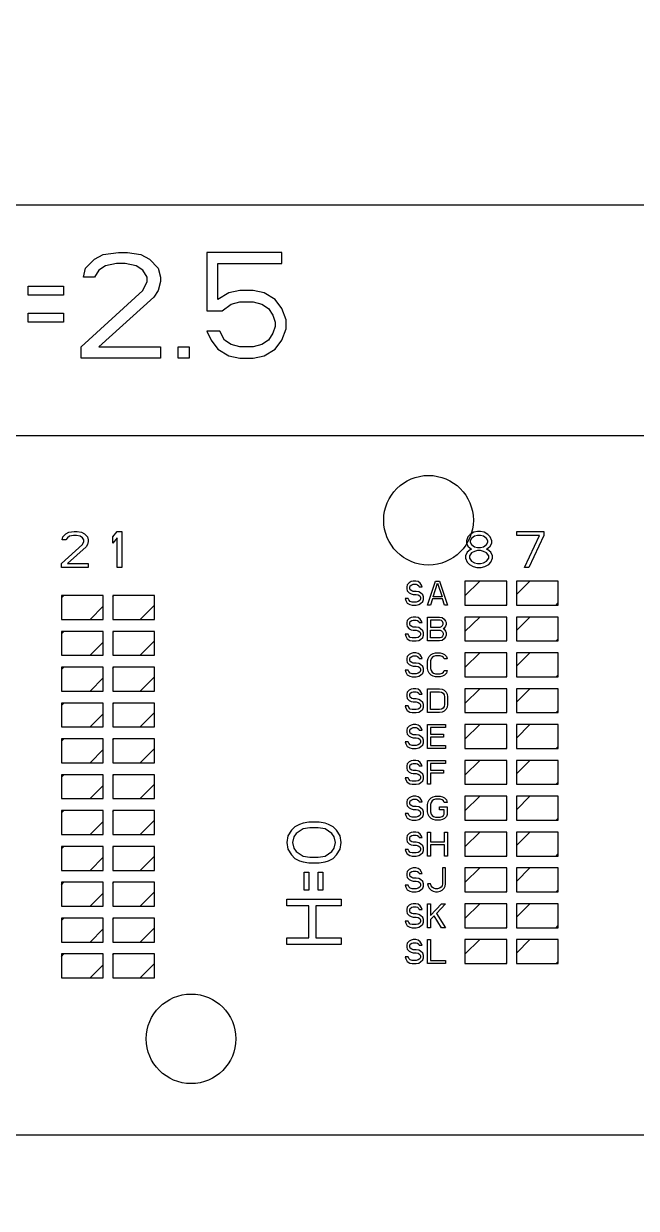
# Model space of a CAD drawing. Header units: millimetres. Extents: x 0 to 594, y 0 to 420.
# Drawn here: x 139.7 to 149.96, y 265.95 to 285.78 of the extents above; entities that cross this region are included whole.
import ezdxf

# ---------------------------------------------------------------- set-up
doc = ezdxf.new("R2010")
doc.units = ezdxf.units.MM
doc.header["$LTSCALE"] = 32.67
doc.layers.get('0').update_dxf_attribs({"linetype": 'CONTINUOUS'})
doc.layers.add('ASSEM_MEM', color=7, linetype='CONTINUOUS')

msp = doc.modelspace()

# ---------------------------------------------------------------- linework, layer by layer
at = {"color": 7, "linetype": 'CONTINUOUS'}
msp.add_circle((143.938, 272.953), 26.941, dxfattribs=at)
at = {"layer": 'ASSEM_MEM', "color": 7, "linetype": 'CONTINUOUS'}
for p, q in [((79.714, 282.744), (171.464, 282.744)), ((140.739, 281.685), (140.887, 281.835)), ((140.887, 281.835), (141.034, 281.911)), ((141.034, 281.911), (141.292, 281.948)), ((141.255, 281.76), (141.071, 281.722)), ((141.403, 281.76), (141.255, 281.76)), ((141.292, 281.948), (141.44, 281.948)), ((141.587, 281.722), (141.403, 281.76)), ((141.44, 281.948), (141.661, 281.911)), ((141.661, 281.911), (141.808, 281.835)), ((141.808, 281.835), (141.956, 281.685)), ((144.021, 281.948), (142.767, 281.948)), ((142.767, 281.948), (142.767, 280.969)), ((142.952, 281.76), (144.021, 281.76)), ((142.952, 281.158), (142.952, 281.76)), ((144.021, 281.76), (144.021, 281.948)), ((140.702, 281.534), (140.739, 281.685)), ((140.96, 281.647), (140.887, 281.534)), ((141.071, 281.722), (140.96, 281.647)), ((141.698, 281.647), (141.587, 281.722)), ((141.772, 281.534), (141.698, 281.647)), ((141.956, 281.685), (141.993, 281.534)), ((139.78, 281.384), (140.37, 281.384)), ((139.78, 281.233), (139.78, 281.384)), ((140.37, 281.384), (140.37, 281.233)), ((140.887, 281.534), (140.702, 281.534)), ((141.698, 281.308), (141.772, 281.459)), ((141.772, 281.459), (141.772, 281.534)), ((141.993, 281.459), (141.956, 281.308)), ((141.993, 281.534), (141.993, 281.459)), ((140.37, 281.233), (139.78, 281.233)), ((140.665, 280.367), (141.698, 281.308)), ((141.882, 281.195), (140.96, 280.367)), ((141.956, 281.308), (141.882, 281.195)), ((143.136, 281.271), (142.952, 281.158)), ((143.32, 281.308), (143.136, 281.271)), ((143.542, 281.308), (143.32, 281.308)), ((143.726, 281.271), (143.542, 281.308)), ((143.91, 281.158), (143.726, 281.271)), ((142.767, 280.969), (143.025, 280.969)), ((143.025, 280.969), (143.173, 281.082)), ((143.173, 281.082), (143.32, 281.12)), ((143.32, 281.12), (143.542, 281.12)), ((143.542, 281.12), (143.689, 281.082)), ((143.689, 281.082), (143.8, 281.007)), ((143.8, 281.007), (143.873, 280.894)), ((144.021, 281.007), (143.91, 281.158)), ((144.095, 280.819), (144.021, 281.007)), ((139.78, 280.932), (140.37, 280.932)), ((139.78, 280.781), (139.78, 280.932)), ((140.37, 280.781), (139.78, 280.781)), ((140.37, 280.932), (140.37, 280.781)), ((143.873, 280.894), (143.91, 280.781)), ((143.91, 280.781), (143.91, 280.706)), ((144.095, 280.668), (144.095, 280.819)), ((142.988, 280.63), (142.767, 280.63)), ((142.767, 280.63), (142.841, 280.48)), ((143.062, 280.48), (142.988, 280.63)), ((143.873, 280.593), (143.8, 280.48)), ((143.91, 280.706), (143.873, 280.593)), ((144.021, 280.48), (144.095, 280.668)), ((140.665, 280.178), (140.665, 280.367)), ((140.96, 280.367), (141.993, 280.367)), ((141.993, 280.367), (141.993, 280.178)), ((142.288, 280.367), (142.472, 280.367)), ((142.288, 280.178), (142.288, 280.367)), ((142.472, 280.367), (142.472, 280.178)), ((142.841, 280.48), (142.952, 280.329)), ((143.173, 280.404), (143.062, 280.48)), ((143.32, 280.367), (143.173, 280.404)), ((143.542, 280.367), (143.32, 280.367)), ((143.689, 280.404), (143.542, 280.367)), ((143.8, 280.48), (143.689, 280.404)), ((143.91, 280.329), (144.021, 280.48)), ((141.993, 280.178), (140.665, 280.178)), ((142.472, 280.178), (142.288, 280.178)), ((142.952, 280.329), (143.136, 280.216)), ((143.136, 280.216), (143.32, 280.178)), ((143.32, 280.178), (143.542, 280.178)), ((143.542, 280.178), (143.726, 280.216)), ((143.726, 280.216), (143.91, 280.329)), ((171.464, 278.874), (118.564, 278.874)), ((140.359, 277.185), (140.409, 277.236)), ((140.409, 277.236), (140.459, 277.262)), ((140.471, 277.198), (140.434, 277.172)), ((140.459, 277.262), (140.546, 277.274)), ((140.534, 277.211), (140.471, 277.198)), ((140.584, 277.211), (140.534, 277.211)), ((140.546, 277.274), (140.596, 277.274)), ((140.646, 277.198), (140.584, 277.211)), ((140.596, 277.274), (140.671, 277.262)), ((140.684, 277.172), (140.646, 277.198)), ((140.671, 277.262), (140.721, 277.236)), ((140.721, 277.236), (140.771, 277.185)), ((141.194, 277.185), (141.269, 277.274)), ((141.269, 277.274), (141.344, 277.274)), ((141.344, 277.274), (141.344, 276.674)), ((147.174, 277.223), (147.137, 277.185)), ((147.237, 277.262), (147.174, 277.223)), ((147.249, 277.198), (147.199, 277.16)), ((147.299, 277.274), (147.237, 277.262)), ((147.299, 277.211), (147.249, 277.198)), ((147.349, 277.274), (147.299, 277.274)), ((147.349, 277.211), (147.299, 277.211)), ((147.412, 277.262), (147.349, 277.274)), ((147.399, 277.198), (147.349, 277.211)), ((147.449, 277.16), (147.399, 277.198)), ((147.474, 277.223), (147.412, 277.262)), ((147.512, 277.185), (147.474, 277.223)), ((147.959, 277.274), (148.409, 277.274)), ((147.959, 277.211), (147.959, 277.274)), ((148.334, 277.211), (147.959, 277.211)), ((148.084, 276.674), (148.334, 277.211)), ((148.409, 277.211), (148.159, 276.674)), ((148.409, 277.274), (148.409, 277.211)), ((140.334, 276.738), (140.684, 277.057)), ((140.346, 277.134), (140.359, 277.185)), ((140.409, 277.134), (140.346, 277.134)), ((140.434, 277.172), (140.409, 277.134)), ((140.746, 277.019), (140.434, 276.738)), ((140.709, 277.134), (140.684, 277.172)), ((140.684, 277.057), (140.709, 277.108)), ((140.709, 277.108), (140.709, 277.134)), ((140.771, 277.057), (140.746, 277.019)), ((140.771, 277.185), (140.784, 277.134)), ((140.784, 277.108), (140.771, 277.057)), ((140.784, 277.134), (140.784, 277.108)), ((141.194, 277.083), (141.194, 277.185)), ((141.269, 277.172), (141.194, 277.083)), ((141.269, 276.674), (141.269, 277.172)), ((147.137, 277.185), (147.112, 277.121)), ((147.112, 277.121), (147.112, 277.083)), ((147.112, 277.083), (147.137, 277.032)), ((147.137, 277.032), (147.174, 276.994)), ((147.199, 277.16), (147.174, 277.121)), ((147.174, 277.121), (147.174, 277.096)), ((147.174, 277.096), (147.199, 277.057)), ((147.199, 277.057), (147.249, 277.019)), ((147.249, 277.019), (147.299, 277.006)), ((147.299, 277.006), (147.349, 277.006)), ((147.349, 277.006), (147.399, 277.019)), ((147.399, 277.019), (147.449, 277.057)), ((147.474, 277.121), (147.449, 277.16)), ((147.449, 277.057), (147.474, 277.096)), ((147.474, 277.096), (147.474, 277.121)), ((147.474, 276.994), (147.512, 277.032)), ((147.537, 277.121), (147.512, 277.185)), ((147.512, 277.032), (147.537, 277.083)), ((147.537, 277.083), (147.537, 277.121)), ((147.124, 276.93), (147.099, 276.866)), ((147.099, 276.866), (147.099, 276.828)), ((147.099, 276.828), (147.124, 276.764)), ((147.174, 276.968), (147.124, 276.93)), ((147.199, 276.917), (147.162, 276.866)), ((147.162, 276.866), (147.162, 276.828)), ((147.162, 276.828), (147.199, 276.777)), ((147.174, 276.994), (147.199, 276.981)), ((147.199, 276.981), (147.174, 276.968)), ((147.249, 276.943), (147.199, 276.917)), ((147.299, 276.955), (147.249, 276.943)), ((147.349, 276.955), (147.299, 276.955)), ((147.399, 276.943), (147.349, 276.955)), ((147.449, 276.917), (147.399, 276.943)), ((147.449, 276.981), (147.474, 276.994)), ((147.474, 276.968), (147.449, 276.981)), ((147.487, 276.866), (147.449, 276.917)), ((147.449, 276.777), (147.487, 276.828)), ((147.524, 276.93), (147.474, 276.968)), ((147.487, 276.828), (147.487, 276.866)), ((147.549, 276.866), (147.524, 276.93)), ((147.524, 276.764), (147.549, 276.828)), ((147.549, 276.828), (147.549, 276.866)), ((140.334, 276.674), (140.334, 276.738)), ((140.784, 276.674), (140.334, 276.674)), ((140.434, 276.738), (140.784, 276.738)), ((140.784, 276.738), (140.784, 276.674)), ((141.344, 276.674), (141.269, 276.674)), ((147.124, 276.764), (147.162, 276.725)), ((147.162, 276.725), (147.224, 276.687)), ((147.199, 276.777), (147.249, 276.751)), ((147.224, 276.687), (147.287, 276.674)), ((147.249, 276.751), (147.299, 276.738)), ((147.287, 276.674), (147.362, 276.674)), ((147.299, 276.738), (147.349, 276.738)), ((147.349, 276.738), (147.399, 276.751)), ((147.362, 276.674), (147.424, 276.687)), ((147.399, 276.751), (147.449, 276.777)), ((147.424, 276.687), (147.487, 276.725)), ((147.487, 276.725), (147.524, 276.764)), ((148.159, 276.674), (148.084, 276.674)), ((146.156, 276.419), (146.122, 276.385)), ((146.189, 276.436), (146.156, 276.419)), ((146.222, 276.444), (146.189, 276.436)), ((146.264, 276.444), (146.222, 276.444)), ((146.306, 276.436), (146.264, 276.444)), ((146.339, 276.41), (146.306, 276.436)), ((146.364, 276.376), (146.339, 276.41)), ((146.464, 276.044), (146.597, 276.444)), ((146.556, 276.181), (146.631, 276.41)), ((146.597, 276.444), (146.664, 276.444)), ((146.631, 276.41), (146.706, 276.181)), ((146.664, 276.444), (146.797, 276.044)), ((147.789, 276.444), (147.089, 276.444)), ((147.089, 276.444), (147.089, 276.044)), ((147.089, 276.199), (147.335, 276.444)), ((147.789, 276.044), (147.789, 276.444)), ((148.649, 276.444), (147.949, 276.444)), ((147.949, 276.444), (147.949, 276.044)), ((147.949, 276.219), (148.175, 276.444)), ((148.649, 276.044), (148.649, 276.444)), ((141.034, 276.204), (140.334, 276.204)), ((140.334, 276.204), (140.334, 275.804)), ((140.334, 276.164), (140.374, 276.204)), ((141.034, 275.804), (141.034, 276.204)), ((141.894, 276.204), (141.194, 276.204)), ((141.194, 276.204), (141.194, 275.804)), ((141.194, 276.184), (141.214, 276.204)), ((141.894, 275.804), (141.894, 276.204)), ((146.122, 276.385), (146.114, 276.351)), ((146.114, 276.351), (146.114, 276.317)), ((146.114, 276.317), (146.122, 276.283)), ((146.122, 276.283), (146.156, 276.249)), ((146.156, 276.249), (146.189, 276.232)), ((146.164, 276.342), (146.172, 276.368)), ((146.164, 276.325), (146.164, 276.342)), ((146.172, 276.3), (146.164, 276.325)), ((146.172, 276.368), (146.197, 276.385)), ((146.197, 276.283), (146.172, 276.3)), ((146.189, 276.232), (146.222, 276.223)), ((146.197, 276.385), (146.222, 276.393)), ((146.222, 276.274), (146.197, 276.283)), ((146.222, 276.393), (146.272, 276.393)), ((146.272, 276.274), (146.222, 276.274)), ((146.222, 276.223), (146.272, 276.223)), ((146.272, 276.393), (146.297, 276.385)), ((146.314, 276.266), (146.272, 276.274)), ((146.272, 276.223), (146.306, 276.215)), ((146.297, 276.385), (146.314, 276.368)), ((146.306, 276.215), (146.331, 276.198)), ((146.314, 276.368), (146.322, 276.351)), ((146.347, 276.249), (146.314, 276.266)), ((146.322, 276.351), (146.372, 276.351)), ((146.381, 276.215), (146.347, 276.249)), ((146.372, 276.351), (146.364, 276.376)), ((146.397, 276.181), (146.381, 276.215)), ((140.814, 275.804), (141.034, 276.024)), ((141.654, 275.804), (141.894, 276.044)), ((146.139, 276.155), (146.089, 276.155)), ((146.089, 276.155), (146.097, 276.121)), ((146.097, 276.121), (146.122, 276.078)), ((146.122, 276.078), (146.164, 276.053)), ((146.147, 276.13), (146.139, 276.155)), ((146.172, 276.104), (146.147, 276.13)), ((146.164, 276.053), (146.206, 276.044)), ((146.206, 276.095), (146.172, 276.104)), ((146.272, 276.095), (146.206, 276.095)), ((146.206, 276.044), (146.272, 276.044)), ((146.306, 276.104), (146.272, 276.095)), ((146.272, 276.044), (146.314, 276.053)), ((146.331, 276.121), (146.306, 276.104)), ((146.314, 276.053), (146.347, 276.07)), ((146.331, 276.198), (146.347, 276.172)), ((146.347, 276.147), (146.331, 276.121)), ((146.347, 276.172), (146.347, 276.147)), ((146.347, 276.07), (146.381, 276.104)), ((146.381, 276.104), (146.397, 276.138)), ((146.397, 276.138), (146.397, 276.181)), ((146.514, 276.044), (146.464, 276.044)), ((146.547, 276.147), (146.514, 276.044)), ((146.714, 276.147), (146.547, 276.147)), ((146.706, 276.181), (146.556, 276.181)), ((146.747, 276.044), (146.714, 276.147)), ((146.797, 276.044), (146.747, 276.044)), ((147.089, 276.044), (147.789, 276.044)), ((147.775, 276.044), (147.789, 276.059)), ((147.949, 276.044), (148.649, 276.044)), ((148.615, 276.044), (148.649, 276.079)), ((140.334, 275.804), (141.034, 275.804)), ((141.194, 275.804), (141.894, 275.804)), ((146.156, 275.819), (146.122, 275.785)), ((146.189, 275.836), (146.156, 275.819)), ((146.222, 275.844), (146.189, 275.836)), ((146.264, 275.844), (146.222, 275.844)), ((146.306, 275.836), (146.264, 275.844)), ((146.339, 275.81), (146.306, 275.836)), ((146.364, 275.776), (146.339, 275.81)), ((146.464, 275.844), (146.664, 275.844)), ((146.464, 275.444), (146.464, 275.844)), ((146.664, 275.844), (146.706, 275.836)), ((146.706, 275.836), (146.739, 275.81)), ((146.739, 275.81), (146.764, 275.776)), ((147.789, 275.844), (147.089, 275.844)), ((147.089, 275.844), (147.089, 275.444)), ((147.089, 275.599), (147.335, 275.844)), ((147.789, 275.444), (147.789, 275.844)), ((148.649, 275.844), (147.949, 275.844)), ((147.949, 275.844), (147.949, 275.444)), ((147.949, 275.619), (148.175, 275.844)), ((148.649, 275.444), (148.649, 275.844)), ((146.122, 275.785), (146.114, 275.751)), ((146.114, 275.751), (146.114, 275.717)), ((146.114, 275.717), (146.122, 275.683)), ((146.122, 275.683), (146.156, 275.649)), ((146.156, 275.649), (146.189, 275.632)), ((146.164, 275.742), (146.172, 275.768)), ((146.164, 275.725), (146.164, 275.742)), ((146.172, 275.7), (146.164, 275.725)), ((146.172, 275.768), (146.197, 275.785)), ((146.197, 275.683), (146.172, 275.7)), ((146.189, 275.632), (146.222, 275.623)), ((146.197, 275.785), (146.222, 275.793)), ((146.222, 275.674), (146.197, 275.683)), ((146.222, 275.793), (146.272, 275.793)), ((146.272, 275.674), (146.222, 275.674)), ((146.222, 275.623), (146.272, 275.623)), ((146.272, 275.793), (146.297, 275.785)), ((146.314, 275.666), (146.272, 275.674)), ((146.272, 275.623), (146.306, 275.615)), ((146.297, 275.785), (146.314, 275.768)), ((146.306, 275.615), (146.331, 275.598)), ((146.314, 275.768), (146.322, 275.751)), ((146.347, 275.649), (146.314, 275.666)), ((146.322, 275.751), (146.372, 275.751)), ((146.381, 275.615), (146.347, 275.649)), ((146.372, 275.751), (146.364, 275.776)), ((146.397, 275.581), (146.381, 275.615)), ((146.672, 275.793), (146.514, 275.793)), ((146.514, 275.793), (146.514, 275.674)), ((146.514, 275.674), (146.672, 275.674)), ((146.514, 275.623), (146.672, 275.623)), ((146.514, 275.495), (146.514, 275.623)), ((146.697, 275.785), (146.672, 275.793)), ((146.672, 275.674), (146.697, 275.683)), ((146.672, 275.623), (146.697, 275.615)), ((146.714, 275.768), (146.697, 275.785)), ((146.697, 275.683), (146.714, 275.7)), ((146.697, 275.615), (146.714, 275.598)), ((146.722, 275.742), (146.714, 275.768)), ((146.714, 275.7), (146.722, 275.725)), ((146.722, 275.725), (146.722, 275.742)), ((146.739, 275.657), (146.722, 275.649)), ((146.722, 275.649), (146.739, 275.64)), ((146.764, 275.691), (146.739, 275.657)), ((146.739, 275.64), (146.764, 275.606)), ((146.764, 275.776), (146.772, 275.751)), ((146.772, 275.717), (146.764, 275.691)), ((146.764, 275.606), (146.772, 275.581)), ((146.772, 275.751), (146.772, 275.717)), ((141.034, 275.604), (140.334, 275.604)), ((140.334, 275.604), (140.334, 275.204)), ((140.334, 275.564), (140.374, 275.604)), ((140.814, 275.204), (141.034, 275.424)), ((141.034, 275.204), (141.034, 275.604)), ((141.894, 275.604), (141.194, 275.604)), ((141.194, 275.604), (141.194, 275.204)), ((141.194, 275.584), (141.214, 275.604)), ((141.654, 275.204), (141.894, 275.444)), ((141.894, 275.204), (141.894, 275.604)), ((146.139, 275.555), (146.089, 275.555)), ((146.089, 275.555), (146.097, 275.521)), ((146.097, 275.521), (146.122, 275.478)), ((146.122, 275.478), (146.164, 275.453)), ((146.147, 275.53), (146.139, 275.555)), ((146.172, 275.504), (146.147, 275.53)), ((146.164, 275.453), (146.206, 275.444)), ((146.206, 275.495), (146.172, 275.504)), ((146.272, 275.495), (146.206, 275.495)), ((146.206, 275.444), (146.272, 275.444)), ((146.306, 275.504), (146.272, 275.495)), ((146.272, 275.444), (146.314, 275.453)), ((146.331, 275.521), (146.306, 275.504)), ((146.314, 275.453), (146.347, 275.47)), ((146.331, 275.598), (146.347, 275.572)), ((146.347, 275.547), (146.331, 275.521)), ((146.347, 275.572), (146.347, 275.547)), ((146.347, 275.47), (146.381, 275.504)), ((146.381, 275.504), (146.397, 275.538)), ((146.397, 275.538), (146.397, 275.581)), ((146.664, 275.444), (146.464, 275.444)), ((146.672, 275.495), (146.514, 275.495)), ((146.706, 275.453), (146.664, 275.444)), ((146.697, 275.504), (146.672, 275.495)), ((146.714, 275.521), (146.697, 275.504)), ((146.739, 275.478), (146.706, 275.453)), ((146.714, 275.598), (146.722, 275.572)), ((146.722, 275.547), (146.714, 275.521)), ((146.722, 275.572), (146.722, 275.547)), ((146.764, 275.513), (146.739, 275.478)), ((146.772, 275.538), (146.764, 275.513)), ((146.772, 275.581), (146.772, 275.538)), ((147.089, 275.444), (147.789, 275.444)), ((147.775, 275.444), (147.789, 275.459)), ((147.949, 275.444), (148.649, 275.444)), ((148.615, 275.444), (148.649, 275.479)), ((146.156, 275.219), (146.122, 275.185)), ((146.189, 275.236), (146.156, 275.219)), ((146.222, 275.244), (146.189, 275.236)), ((146.264, 275.244), (146.222, 275.244)), ((146.306, 275.236), (146.264, 275.244)), ((146.339, 275.21), (146.306, 275.236)), ((146.364, 275.176), (146.339, 275.21)), ((146.489, 275.185), (146.522, 275.219)), ((146.522, 275.219), (146.556, 275.236)), ((146.556, 275.236), (146.597, 275.244)), ((146.597, 275.244), (146.672, 275.244)), ((146.672, 275.244), (146.714, 275.236)), ((146.714, 275.236), (146.747, 275.219)), ((146.747, 275.219), (146.781, 275.185)), ((147.789, 275.244), (147.089, 275.244)), ((147.089, 275.244), (147.089, 274.844)), ((147.089, 274.999), (147.335, 275.244)), ((147.789, 274.844), (147.789, 275.244)), ((148.649, 275.244), (147.949, 275.244)), ((147.949, 275.244), (147.949, 274.844)), ((147.949, 275.019), (148.175, 275.244)), ((148.649, 274.844), (148.649, 275.244)), ((140.334, 275.204), (141.034, 275.204)), ((141.194, 275.204), (141.894, 275.204)), ((146.122, 275.185), (146.114, 275.151)), ((146.114, 275.151), (146.114, 275.117)), ((146.114, 275.117), (146.122, 275.083)), ((146.122, 275.083), (146.156, 275.049)), ((146.156, 275.049), (146.189, 275.032)), ((146.164, 275.142), (146.172, 275.168)), ((146.164, 275.125), (146.164, 275.142)), ((146.172, 275.1), (146.164, 275.125)), ((146.172, 275.168), (146.197, 275.185)), ((146.197, 275.083), (146.172, 275.1)), ((146.189, 275.032), (146.222, 275.023)), ((146.197, 275.185), (146.222, 275.193)), ((146.222, 275.074), (146.197, 275.083)), ((146.222, 275.193), (146.272, 275.193)), ((146.272, 275.074), (146.222, 275.074)), ((146.222, 275.023), (146.272, 275.023)), ((146.272, 275.193), (146.297, 275.185)), ((146.314, 275.066), (146.272, 275.074)), ((146.272, 275.023), (146.306, 275.015)), ((146.297, 275.185), (146.314, 275.168)), ((146.306, 275.015), (146.331, 274.998)), ((146.314, 275.168), (146.322, 275.151)), ((146.347, 275.049), (146.314, 275.066)), ((146.322, 275.151), (146.372, 275.151)), ((146.381, 275.015), (146.347, 275.049)), ((146.372, 275.151), (146.364, 275.176)), ((146.397, 274.981), (146.381, 275.015)), ((146.464, 275.108), (146.472, 275.151)), ((146.464, 274.981), (146.464, 275.108)), ((146.472, 275.151), (146.489, 275.185)), ((146.522, 275.142), (146.514, 275.108)), ((146.514, 275.108), (146.514, 274.981)), ((146.539, 275.168), (146.522, 275.142)), ((146.564, 275.185), (146.539, 275.168)), ((146.597, 275.193), (146.564, 275.185)), ((146.672, 275.193), (146.597, 275.193)), ((146.706, 275.185), (146.672, 275.193)), ((146.731, 275.168), (146.706, 275.185)), ((146.739, 275.142), (146.731, 275.168)), ((146.789, 275.142), (146.739, 275.142)), ((146.781, 275.185), (146.789, 275.142)), ((141.034, 275.004), (140.334, 275.004)), ((140.334, 275.004), (140.334, 274.604)), ((140.334, 274.964), (140.374, 275.004)), ((140.814, 274.604), (141.034, 274.824)), ((141.034, 274.604), (141.034, 275.004)), ((141.894, 275.004), (141.194, 275.004)), ((141.194, 275.004), (141.194, 274.604)), ((141.194, 274.984), (141.214, 275.004)), ((141.654, 274.604), (141.894, 274.844)), ((141.894, 274.604), (141.894, 275.004)), ((146.139, 274.955), (146.089, 274.955)), ((146.089, 274.955), (146.097, 274.921)), ((146.097, 274.921), (146.122, 274.878)), ((146.122, 274.878), (146.164, 274.853)), ((146.147, 274.93), (146.139, 274.955)), ((146.172, 274.904), (146.147, 274.93)), ((146.164, 274.853), (146.206, 274.844)), ((146.206, 274.895), (146.172, 274.904)), ((146.272, 274.895), (146.206, 274.895)), ((146.206, 274.844), (146.272, 274.844)), ((146.306, 274.904), (146.272, 274.895)), ((146.272, 274.844), (146.314, 274.853)), ((146.331, 274.921), (146.306, 274.904)), ((146.314, 274.853), (146.347, 274.87)), ((146.331, 274.998), (146.347, 274.972)), ((146.347, 274.947), (146.331, 274.921)), ((146.347, 274.972), (146.347, 274.947)), ((146.347, 274.87), (146.381, 274.904)), ((146.381, 274.904), (146.397, 274.938)), ((146.397, 274.938), (146.397, 274.981)), ((146.472, 274.938), (146.464, 274.981)), ((146.489, 274.904), (146.472, 274.938)), ((146.522, 274.87), (146.489, 274.904)), ((146.514, 274.981), (146.522, 274.947)), ((146.522, 274.947), (146.539, 274.921)), ((146.556, 274.853), (146.522, 274.87)), ((146.539, 274.921), (146.564, 274.904)), ((146.597, 274.844), (146.556, 274.853)), ((146.564, 274.904), (146.597, 274.895)), ((146.597, 274.895), (146.672, 274.895)), ((146.672, 274.844), (146.597, 274.844)), ((146.672, 274.895), (146.706, 274.904)), ((146.714, 274.853), (146.672, 274.844)), ((146.706, 274.904), (146.731, 274.921)), ((146.747, 274.87), (146.714, 274.853)), ((146.731, 274.921), (146.739, 274.947)), ((146.739, 274.947), (146.789, 274.947)), ((146.781, 274.904), (146.747, 274.87)), ((146.789, 274.947), (146.781, 274.904)), ((147.089, 274.844), (147.789, 274.844)), ((147.775, 274.844), (147.789, 274.859)), ((147.949, 274.844), (148.649, 274.844)), ((148.615, 274.844), (148.649, 274.879)), ((146.156, 274.619), (146.122, 274.585)), ((146.189, 274.636), (146.156, 274.619)), ((146.222, 274.644), (146.189, 274.636)), ((146.264, 274.644), (146.222, 274.644)), ((146.306, 274.636), (146.264, 274.644)), ((146.339, 274.61), (146.306, 274.636)), ((146.464, 274.644), (146.664, 274.644)), ((146.464, 274.244), (146.464, 274.644)), ((146.664, 274.644), (146.706, 274.636)), ((146.706, 274.636), (146.739, 274.619)), ((146.739, 274.619), (146.772, 274.585)), ((147.789, 274.644), (147.089, 274.644)), ((147.089, 274.644), (147.089, 274.244)), ((147.089, 274.399), (147.335, 274.644)), ((147.789, 274.244), (147.789, 274.644)), ((148.649, 274.644), (147.949, 274.644)), ((147.949, 274.644), (147.949, 274.244)), ((147.949, 274.419), (148.175, 274.644)), ((148.649, 274.244), (148.649, 274.644)), ((140.334, 274.604), (141.034, 274.604)), ((141.194, 274.604), (141.894, 274.604)), ((146.122, 274.585), (146.114, 274.551)), ((146.114, 274.551), (146.114, 274.517)), ((146.114, 274.517), (146.122, 274.483)), ((146.122, 274.483), (146.156, 274.449)), ((146.156, 274.449), (146.189, 274.432)), ((146.164, 274.542), (146.172, 274.568)), ((146.164, 274.525), (146.164, 274.542)), ((146.172, 274.5), (146.164, 274.525)), ((146.172, 274.568), (146.197, 274.585)), ((146.197, 274.483), (146.172, 274.5)), ((146.189, 274.432), (146.222, 274.423)), ((146.197, 274.585), (146.222, 274.593)), ((146.222, 274.474), (146.197, 274.483)), ((146.222, 274.593), (146.272, 274.593)), ((146.272, 274.474), (146.222, 274.474)), ((146.222, 274.423), (146.272, 274.423)), ((146.272, 274.593), (146.297, 274.585)), ((146.314, 274.466), (146.272, 274.474)), ((146.272, 274.423), (146.306, 274.415)), ((146.297, 274.585), (146.314, 274.568)), ((146.314, 274.568), (146.322, 274.551)), ((146.347, 274.449), (146.314, 274.466)), ((146.322, 274.551), (146.372, 274.551)), ((146.364, 274.576), (146.339, 274.61)), ((146.381, 274.415), (146.347, 274.449)), ((146.372, 274.551), (146.364, 274.576)), ((146.514, 274.593), (146.664, 274.593)), ((146.514, 274.295), (146.514, 274.593)), ((146.664, 274.593), (146.697, 274.585)), ((146.697, 274.585), (146.722, 274.568)), ((146.722, 274.568), (146.739, 274.542)), ((146.739, 274.542), (146.747, 274.508)), ((146.747, 274.508), (146.747, 274.381)), ((146.772, 274.585), (146.789, 274.551)), ((146.789, 274.551), (146.797, 274.508)), ((146.797, 274.508), (146.797, 274.381)), ((141.034, 274.404), (140.334, 274.404)), ((140.334, 274.404), (140.334, 274.004)), ((140.334, 274.364), (140.374, 274.404)), ((140.814, 274.004), (141.034, 274.224)), ((141.034, 274.004), (141.034, 274.404)), ((141.894, 274.404), (141.194, 274.404)), ((141.194, 274.404), (141.194, 274.004)), ((141.194, 274.384), (141.214, 274.404)), ((141.654, 274.004), (141.894, 274.244)), ((141.894, 274.004), (141.894, 274.404)), ((146.139, 274.355), (146.089, 274.355)), ((146.089, 274.355), (146.097, 274.321)), ((146.097, 274.321), (146.122, 274.278)), ((146.122, 274.278), (146.164, 274.253)), ((146.147, 274.33), (146.139, 274.355)), ((146.172, 274.304), (146.147, 274.33)), ((146.164, 274.253), (146.206, 274.244)), ((146.206, 274.295), (146.172, 274.304)), ((146.272, 274.295), (146.206, 274.295)), ((146.206, 274.244), (146.272, 274.244)), ((146.306, 274.304), (146.272, 274.295)), ((146.272, 274.244), (146.314, 274.253)), ((146.306, 274.415), (146.331, 274.398)), ((146.331, 274.321), (146.306, 274.304)), ((146.314, 274.253), (146.347, 274.27)), ((146.331, 274.398), (146.347, 274.372)), ((146.347, 274.347), (146.331, 274.321)), ((146.347, 274.372), (146.347, 274.347)), ((146.347, 274.27), (146.381, 274.304)), ((146.397, 274.381), (146.381, 274.415)), ((146.381, 274.304), (146.397, 274.338)), ((146.397, 274.338), (146.397, 274.381)), ((146.664, 274.244), (146.464, 274.244)), ((146.664, 274.295), (146.514, 274.295)), ((146.697, 274.304), (146.664, 274.295)), ((146.706, 274.253), (146.664, 274.244)), ((146.722, 274.321), (146.697, 274.304)), ((146.739, 274.27), (146.706, 274.253)), ((146.739, 274.347), (146.722, 274.321)), ((146.747, 274.381), (146.739, 274.347)), ((146.772, 274.304), (146.739, 274.27)), ((146.789, 274.338), (146.772, 274.304)), ((146.797, 274.381), (146.789, 274.338)), ((147.089, 274.244), (147.789, 274.244)), ((147.775, 274.244), (147.789, 274.259)), ((147.949, 274.244), (148.649, 274.244)), ((148.615, 274.244), (148.649, 274.279)), ((146.189, 274.036), (146.156, 274.019)), ((146.222, 274.044), (146.189, 274.036)), ((146.264, 274.044), (146.222, 274.044)), ((146.306, 274.036), (146.264, 274.044)), ((146.339, 274.01), (146.306, 274.036)), ((146.464, 274.044), (146.764, 274.044)), ((146.464, 273.644), (146.464, 274.044)), ((146.764, 274.044), (146.764, 273.993)), ((147.789, 274.044), (147.089, 274.044)), ((147.089, 274.044), (147.089, 273.644)), ((147.089, 273.799), (147.335, 274.044)), ((147.789, 273.644), (147.789, 274.044)), ((148.649, 274.044), (147.949, 274.044)), ((147.949, 274.044), (147.949, 273.644)), ((147.949, 273.819), (148.175, 274.044)), ((148.649, 273.644), (148.649, 274.044)), ((140.334, 274.004), (141.034, 274.004)), ((141.194, 274.004), (141.894, 274.004)), ((146.122, 273.985), (146.114, 273.951)), ((146.114, 273.951), (146.114, 273.917)), ((146.114, 273.917), (146.122, 273.883)), ((146.156, 274.019), (146.122, 273.985)), ((146.122, 273.883), (146.156, 273.849)), ((146.156, 273.849), (146.189, 273.832)), ((146.164, 273.942), (146.172, 273.968)), ((146.164, 273.925), (146.164, 273.942)), ((146.172, 273.9), (146.164, 273.925)), ((146.172, 273.968), (146.197, 273.985)), ((146.197, 273.883), (146.172, 273.9)), ((146.189, 273.832), (146.222, 273.823)), ((146.197, 273.985), (146.222, 273.993)), ((146.222, 273.874), (146.197, 273.883)), ((146.222, 273.993), (146.272, 273.993)), ((146.272, 273.874), (146.222, 273.874)), ((146.222, 273.823), (146.272, 273.823)), ((146.272, 273.993), (146.297, 273.985)), ((146.314, 273.866), (146.272, 273.874)), ((146.272, 273.823), (146.306, 273.815)), ((146.297, 273.985), (146.314, 273.968)), ((146.314, 273.968), (146.322, 273.951)), ((146.347, 273.849), (146.314, 273.866)), ((146.322, 273.951), (146.372, 273.951)), ((146.364, 273.976), (146.339, 274.01)), ((146.381, 273.815), (146.347, 273.849)), ((146.372, 273.951), (146.364, 273.976)), ((146.764, 273.993), (146.514, 273.993)), ((146.514, 273.993), (146.514, 273.883)), ((146.514, 273.883), (146.731, 273.883)), ((146.731, 273.832), (146.514, 273.832)), ((146.514, 273.832), (146.514, 273.695)), ((146.731, 273.883), (146.731, 273.832)), ((141.034, 273.804), (140.334, 273.804)), ((140.334, 273.804), (140.334, 273.404)), ((140.334, 273.764), (140.374, 273.804)), ((140.814, 273.404), (141.034, 273.624)), ((141.034, 273.404), (141.034, 273.804)), ((141.894, 273.804), (141.194, 273.804)), ((141.194, 273.804), (141.194, 273.404)), ((141.194, 273.784), (141.214, 273.804)), ((141.654, 273.404), (141.894, 273.644)), ((141.894, 273.404), (141.894, 273.804)), ((146.139, 273.755), (146.089, 273.755)), ((146.089, 273.755), (146.097, 273.721)), ((146.097, 273.721), (146.122, 273.678)), ((146.122, 273.678), (146.164, 273.653)), ((146.147, 273.73), (146.139, 273.755)), ((146.172, 273.704), (146.147, 273.73)), ((146.164, 273.653), (146.206, 273.644)), ((146.206, 273.695), (146.172, 273.704)), ((146.272, 273.695), (146.206, 273.695)), ((146.206, 273.644), (146.272, 273.644)), ((146.306, 273.704), (146.272, 273.695)), ((146.272, 273.644), (146.314, 273.653)), ((146.306, 273.815), (146.331, 273.798)), ((146.331, 273.721), (146.306, 273.704)), ((146.314, 273.653), (146.347, 273.67)), ((146.331, 273.798), (146.347, 273.772)), ((146.347, 273.747), (146.331, 273.721)), ((146.347, 273.772), (146.347, 273.747)), ((146.347, 273.67), (146.381, 273.704)), ((146.397, 273.781), (146.381, 273.815)), ((146.381, 273.704), (146.397, 273.738)), ((146.397, 273.738), (146.397, 273.781)), ((146.764, 273.644), (146.464, 273.644)), ((146.514, 273.695), (146.764, 273.695)), ((146.764, 273.695), (146.764, 273.644)), ((147.089, 273.644), (147.789, 273.644)), ((147.775, 273.644), (147.789, 273.659)), ((147.949, 273.644), (148.649, 273.644)), ((148.615, 273.644), (148.649, 273.679)), ((146.189, 273.436), (146.156, 273.419)), ((146.222, 273.444), (146.189, 273.436)), ((146.264, 273.444), (146.222, 273.444)), ((146.306, 273.436), (146.264, 273.444)), ((146.339, 273.41), (146.306, 273.436)), ((146.464, 273.444), (146.764, 273.444)), ((146.464, 273.044), (146.464, 273.444)), ((146.764, 273.444), (146.764, 273.393)), ((147.789, 273.444), (147.089, 273.444)), ((147.089, 273.444), (147.089, 273.044)), ((147.089, 273.199), (147.335, 273.444)), ((147.789, 273.044), (147.789, 273.444)), ((148.649, 273.444), (147.949, 273.444)), ((147.949, 273.444), (147.949, 273.044)), ((147.949, 273.219), (148.175, 273.444)), ((148.649, 273.044), (148.649, 273.444)), ((140.334, 273.404), (141.034, 273.404)), ((141.194, 273.404), (141.894, 273.404)), ((146.122, 273.385), (146.114, 273.351)), ((146.114, 273.351), (146.114, 273.317)), ((146.114, 273.317), (146.122, 273.283)), ((146.156, 273.419), (146.122, 273.385)), ((146.122, 273.283), (146.156, 273.249)), ((146.156, 273.249), (146.189, 273.232)), ((146.164, 273.342), (146.172, 273.368)), ((146.164, 273.325), (146.164, 273.342)), ((146.172, 273.3), (146.164, 273.325)), ((146.172, 273.368), (146.197, 273.385)), ((146.197, 273.283), (146.172, 273.3)), ((146.189, 273.232), (146.222, 273.223)), ((146.197, 273.385), (146.222, 273.393)), ((146.222, 273.274), (146.197, 273.283)), ((146.222, 273.393), (146.272, 273.393)), ((146.272, 273.274), (146.222, 273.274)), ((146.272, 273.393), (146.297, 273.385)), ((146.314, 273.266), (146.272, 273.274)), ((146.297, 273.385), (146.314, 273.368)), ((146.314, 273.368), (146.322, 273.351)), ((146.347, 273.249), (146.314, 273.266)), ((146.322, 273.351), (146.372, 273.351)), ((146.364, 273.376), (146.339, 273.41)), ((146.381, 273.215), (146.347, 273.249)), ((146.372, 273.351), (146.364, 273.376)), ((146.764, 273.393), (146.514, 273.393)), ((146.514, 273.393), (146.514, 273.283)), ((146.514, 273.283), (146.731, 273.283)), ((146.731, 273.232), (146.514, 273.232)), ((146.514, 273.232), (146.514, 273.044)), ((146.731, 273.283), (146.731, 273.232)), ((141.034, 273.204), (140.334, 273.204)), ((140.334, 273.204), (140.334, 272.804)), ((140.334, 273.164), (140.374, 273.204)), ((141.034, 272.804), (141.034, 273.204)), ((141.894, 273.204), (141.194, 273.204)), ((141.194, 273.204), (141.194, 272.804)), ((141.194, 273.184), (141.214, 273.204)), ((141.654, 272.804), (141.894, 273.044)), ((141.894, 272.804), (141.894, 273.204)), ((146.139, 273.155), (146.089, 273.155)), ((146.089, 273.155), (146.097, 273.121)), ((146.097, 273.121), (146.122, 273.078)), ((146.122, 273.078), (146.164, 273.053)), ((146.147, 273.13), (146.139, 273.155)), ((146.172, 273.104), (146.147, 273.13)), ((146.164, 273.053), (146.206, 273.044)), ((146.206, 273.095), (146.172, 273.104)), ((146.272, 273.095), (146.206, 273.095)), ((146.206, 273.044), (146.272, 273.044)), ((146.222, 273.223), (146.272, 273.223)), ((146.272, 273.223), (146.306, 273.215)), ((146.306, 273.104), (146.272, 273.095)), ((146.272, 273.044), (146.314, 273.053)), ((146.306, 273.215), (146.331, 273.198)), ((146.331, 273.121), (146.306, 273.104)), ((146.314, 273.053), (146.347, 273.07)), ((146.331, 273.198), (146.347, 273.172)), ((146.347, 273.147), (146.331, 273.121)), ((146.347, 273.172), (146.347, 273.147)), ((146.347, 273.07), (146.381, 273.104)), ((146.397, 273.181), (146.381, 273.215)), ((146.381, 273.104), (146.397, 273.138)), ((146.397, 273.138), (146.397, 273.181)), ((146.514, 273.044), (146.464, 273.044)), ((147.089, 273.044), (147.789, 273.044)), ((147.775, 273.044), (147.789, 273.059)), ((147.949, 273.044), (148.649, 273.044)), ((148.615, 273.044), (148.649, 273.079)), ((140.814, 272.804), (141.034, 273.024)), ((146.189, 272.836), (146.156, 272.819)), ((146.222, 272.844), (146.189, 272.836)), ((146.264, 272.844), (146.222, 272.844)), ((146.306, 272.836), (146.264, 272.844)), ((146.339, 272.81), (146.306, 272.836)), ((146.522, 272.819), (146.556, 272.836)), ((146.556, 272.836), (146.597, 272.844)), ((146.597, 272.844), (146.672, 272.844)), ((146.672, 272.844), (146.714, 272.836)), ((146.714, 272.836), (146.747, 272.819)), ((147.789, 272.844), (147.089, 272.844)), ((147.089, 272.844), (147.089, 272.444)), ((147.089, 272.599), (147.335, 272.844)), ((147.789, 272.444), (147.789, 272.844)), ((148.649, 272.844), (147.949, 272.844)), ((147.949, 272.844), (147.949, 272.444)), ((147.949, 272.619), (148.175, 272.844)), ((148.649, 272.444), (148.649, 272.844)), ((140.334, 272.804), (141.034, 272.804)), ((141.194, 272.804), (141.894, 272.804)), ((146.122, 272.785), (146.114, 272.751)), ((146.114, 272.751), (146.114, 272.717)), ((146.114, 272.717), (146.122, 272.683)), ((146.156, 272.819), (146.122, 272.785)), ((146.122, 272.683), (146.156, 272.649)), ((146.156, 272.649), (146.189, 272.632)), ((146.164, 272.742), (146.172, 272.768)), ((146.164, 272.725), (146.164, 272.742)), ((146.172, 272.7), (146.164, 272.725)), ((146.172, 272.768), (146.197, 272.785)), ((146.197, 272.683), (146.172, 272.7)), ((146.197, 272.785), (146.222, 272.793)), ((146.222, 272.674), (146.197, 272.683)), ((146.222, 272.793), (146.272, 272.793)), ((146.272, 272.674), (146.222, 272.674)), ((146.272, 272.793), (146.297, 272.785)), ((146.314, 272.666), (146.272, 272.674)), ((146.297, 272.785), (146.314, 272.768)), ((146.314, 272.768), (146.322, 272.751)), ((146.347, 272.649), (146.314, 272.666)), ((146.322, 272.751), (146.372, 272.751)), ((146.364, 272.776), (146.339, 272.81)), ((146.381, 272.615), (146.347, 272.649)), ((146.372, 272.751), (146.364, 272.776)), ((146.464, 272.708), (146.472, 272.751)), ((146.464, 272.581), (146.464, 272.708)), ((146.472, 272.751), (146.489, 272.785)), ((146.489, 272.785), (146.522, 272.819)), ((146.522, 272.742), (146.514, 272.708)), ((146.514, 272.708), (146.514, 272.581)), ((146.539, 272.768), (146.522, 272.742)), ((146.564, 272.785), (146.539, 272.768)), ((146.597, 272.793), (146.564, 272.785)), ((146.672, 272.793), (146.597, 272.793)), ((146.664, 272.666), (146.789, 272.666)), ((146.664, 272.615), (146.664, 272.666)), ((146.706, 272.785), (146.672, 272.793)), ((146.731, 272.768), (146.706, 272.785)), ((146.739, 272.742), (146.731, 272.768)), ((146.789, 272.742), (146.739, 272.742)), ((146.747, 272.819), (146.781, 272.785)), ((146.781, 272.785), (146.789, 272.742)), ((146.789, 272.666), (146.789, 272.538)), ((141.034, 272.604), (140.334, 272.604)), ((140.334, 272.604), (140.334, 272.204)), ((140.334, 272.564), (140.374, 272.604)), ((141.034, 272.204), (141.034, 272.604)), ((141.894, 272.604), (141.194, 272.604)), ((141.194, 272.604), (141.194, 272.204)), ((141.194, 272.584), (141.214, 272.604)), ((141.654, 272.204), (141.894, 272.444)), ((141.894, 272.204), (141.894, 272.604)), ((146.139, 272.555), (146.089, 272.555)), ((146.089, 272.555), (146.097, 272.521)), ((146.097, 272.521), (146.122, 272.478)), ((146.122, 272.478), (146.164, 272.453)), ((146.147, 272.53), (146.139, 272.555)), ((146.172, 272.504), (146.147, 272.53)), ((146.164, 272.453), (146.206, 272.444)), ((146.206, 272.495), (146.172, 272.504)), ((146.189, 272.632), (146.222, 272.623)), ((146.272, 272.495), (146.206, 272.495)), ((146.206, 272.444), (146.272, 272.444)), ((146.222, 272.623), (146.272, 272.623)), ((146.272, 272.623), (146.306, 272.615)), ((146.306, 272.504), (146.272, 272.495)), ((146.272, 272.444), (146.314, 272.453)), ((146.306, 272.615), (146.331, 272.598)), ((146.331, 272.521), (146.306, 272.504)), ((146.314, 272.453), (146.347, 272.47)), ((146.331, 272.598), (146.347, 272.572)), ((146.347, 272.547), (146.331, 272.521)), ((146.347, 272.572), (146.347, 272.547)), ((146.347, 272.47), (146.381, 272.504)), ((146.397, 272.581), (146.381, 272.615)), ((146.381, 272.504), (146.397, 272.538)), ((146.397, 272.538), (146.397, 272.581)), ((146.472, 272.538), (146.464, 272.581)), ((146.489, 272.504), (146.472, 272.538)), ((146.522, 272.47), (146.489, 272.504)), ((146.514, 272.581), (146.522, 272.547)), ((146.522, 272.547), (146.539, 272.521)), ((146.556, 272.453), (146.522, 272.47)), ((146.539, 272.521), (146.564, 272.504)), ((146.597, 272.444), (146.556, 272.453)), ((146.564, 272.504), (146.597, 272.495)), ((146.597, 272.495), (146.672, 272.495)), ((146.672, 272.444), (146.597, 272.444)), ((146.739, 272.615), (146.664, 272.615)), ((146.672, 272.495), (146.706, 272.504)), ((146.714, 272.453), (146.672, 272.444)), ((146.706, 272.504), (146.731, 272.521)), ((146.747, 272.47), (146.714, 272.453)), ((146.731, 272.521), (146.739, 272.547)), ((146.739, 272.547), (146.739, 272.615)), ((146.781, 272.504), (146.747, 272.47)), ((146.789, 272.538), (146.781, 272.504)), ((147.089, 272.444), (147.789, 272.444)), ((147.775, 272.444), (147.789, 272.459)), ((147.949, 272.444), (148.649, 272.444)), ((148.615, 272.444), (148.649, 272.479)), ((140.814, 272.204), (141.034, 272.424)), ((144.184, 272.278), (144.126, 272.183)), ((144.242, 272.335), (144.184, 272.278)), ((144.32, 272.373), (144.242, 272.335)), ((144.378, 272.297), (144.262, 272.221)), ((144.378, 272.392), (144.32, 272.373)), ((144.475, 272.411), (144.378, 272.392)), ((144.494, 272.316), (144.378, 272.297)), ((144.649, 272.411), (144.475, 272.411)), ((144.63, 272.316), (144.494, 272.316)), ((144.746, 272.297), (144.63, 272.316)), ((144.746, 272.392), (144.649, 272.411)), ((144.804, 272.373), (144.746, 272.392)), ((144.862, 272.221), (144.746, 272.297)), ((144.881, 272.335), (144.804, 272.373)), ((144.939, 272.278), (144.881, 272.335)), ((144.998, 272.183), (144.939, 272.278)), ((146.189, 272.236), (146.156, 272.219)), ((146.222, 272.244), (146.189, 272.236)), ((146.264, 272.244), (146.222, 272.244)), ((146.306, 272.236), (146.264, 272.244)), ((146.339, 272.21), (146.306, 272.236)), ((146.464, 272.244), (146.514, 272.244)), ((146.464, 271.844), (146.464, 272.244)), ((146.514, 272.244), (146.514, 272.083)), ((146.747, 272.244), (146.797, 272.244)), ((146.747, 272.083), (146.747, 272.244)), ((146.797, 272.244), (146.797, 271.844)), ((147.789, 272.244), (147.089, 272.244)), ((147.089, 272.244), (147.089, 271.844)), ((147.089, 271.999), (147.335, 272.244)), ((147.789, 271.844), (147.789, 272.244)), ((148.649, 272.244), (147.949, 272.244)), ((147.949, 272.244), (147.949, 271.844)), ((147.949, 272.019), (148.175, 272.244)), ((148.649, 271.844), (148.649, 272.244)), ((140.334, 272.204), (141.034, 272.204)), ((141.194, 272.204), (141.894, 272.204)), ((144.126, 272.183), (144.107, 272.069)), ((144.107, 272.069), (144.126, 271.956)), ((144.223, 272.164), (144.204, 272.069)), ((144.204, 272.069), (144.223, 271.975)), ((144.262, 272.221), (144.223, 272.164)), ((144.901, 272.164), (144.862, 272.221)), ((144.92, 272.069), (144.901, 272.164)), ((144.901, 271.975), (144.92, 272.069)), ((145.017, 272.069), (144.998, 272.183)), ((144.998, 271.956), (145.017, 272.069)), ((146.122, 272.185), (146.114, 272.151)), ((146.114, 272.151), (146.114, 272.117)), ((146.114, 272.117), (146.122, 272.083)), ((146.156, 272.219), (146.122, 272.185)), ((146.122, 272.083), (146.156, 272.049)), ((146.156, 272.049), (146.189, 272.032)), ((146.164, 272.142), (146.172, 272.168)), ((146.164, 272.125), (146.164, 272.142)), ((146.172, 272.1), (146.164, 272.125)), ((146.172, 272.168), (146.197, 272.185)), ((146.197, 272.083), (146.172, 272.1)), ((146.197, 272.185), (146.222, 272.193)), ((146.222, 272.074), (146.197, 272.083)), ((146.222, 272.193), (146.272, 272.193)), ((146.272, 272.074), (146.222, 272.074)), ((146.272, 272.193), (146.297, 272.185)), ((146.314, 272.066), (146.272, 272.074)), ((146.297, 272.185), (146.314, 272.168)), ((146.314, 272.168), (146.322, 272.151)), ((146.347, 272.049), (146.314, 272.066)), ((146.322, 272.151), (146.372, 272.151)), ((146.364, 272.176), (146.339, 272.21)), ((146.381, 272.015), (146.347, 272.049)), ((146.372, 272.151), (146.364, 272.176)), ((146.514, 272.083), (146.747, 272.083)), ((141.034, 272.004), (140.334, 272.004)), ((140.334, 272.004), (140.334, 271.604)), ((140.334, 271.964), (140.374, 272.004)), ((141.034, 271.604), (141.034, 272.004)), ((141.894, 272.004), (141.194, 272.004)), ((141.194, 272.004), (141.194, 271.604)), ((141.194, 271.984), (141.214, 272.004)), ((141.654, 271.604), (141.894, 271.844)), ((141.894, 271.604), (141.894, 272.004)), ((144.126, 271.956), (144.184, 271.861)), ((144.184, 271.861), (144.242, 271.804)), ((144.223, 271.975), (144.262, 271.918)), ((144.262, 271.918), (144.378, 271.842)), ((144.378, 271.842), (144.494, 271.823)), ((144.63, 271.823), (144.746, 271.842)), ((144.746, 271.842), (144.862, 271.918)), ((144.862, 271.918), (144.901, 271.975)), ((144.881, 271.804), (144.939, 271.861)), ((144.939, 271.861), (144.998, 271.956)), ((146.139, 271.955), (146.089, 271.955)), ((146.089, 271.955), (146.097, 271.921)), ((146.097, 271.921), (146.122, 271.878)), ((146.122, 271.878), (146.164, 271.853)), ((146.147, 271.93), (146.139, 271.955)), ((146.172, 271.904), (146.147, 271.93)), ((146.164, 271.853), (146.206, 271.844)), ((146.206, 271.895), (146.172, 271.904)), ((146.189, 272.032), (146.222, 272.023)), ((146.272, 271.895), (146.206, 271.895)), ((146.206, 271.844), (146.272, 271.844)), ((146.222, 272.023), (146.272, 272.023)), ((146.272, 272.023), (146.306, 272.015)), ((146.306, 271.904), (146.272, 271.895)), ((146.272, 271.844), (146.314, 271.853)), ((146.306, 272.015), (146.331, 271.998)), ((146.331, 271.921), (146.306, 271.904)), ((146.314, 271.853), (146.347, 271.87)), ((146.331, 271.998), (146.347, 271.972)), ((146.347, 271.947), (146.331, 271.921)), ((146.347, 271.972), (146.347, 271.947)), ((146.347, 271.87), (146.381, 271.904)), ((146.397, 271.981), (146.381, 272.015)), ((146.381, 271.904), (146.397, 271.938)), ((146.397, 271.938), (146.397, 271.981)), ((146.514, 271.844), (146.464, 271.844)), ((146.747, 272.032), (146.514, 272.032)), ((146.514, 272.032), (146.514, 271.844)), ((146.747, 271.844), (146.747, 272.032)), ((146.797, 271.844), (146.747, 271.844)), ((147.089, 271.844), (147.789, 271.844)), ((147.775, 271.844), (147.789, 271.859)), ((147.949, 271.844), (148.649, 271.844)), ((148.615, 271.844), (148.649, 271.879)), ((140.814, 271.604), (141.034, 271.824)), ((144.242, 271.804), (144.32, 271.766)), ((144.32, 271.766), (144.378, 271.747)), ((144.378, 271.747), (144.475, 271.728)), ((144.475, 271.728), (144.649, 271.728)), ((144.494, 271.823), (144.63, 271.823)), ((144.649, 271.728), (144.746, 271.747)), ((144.746, 271.747), (144.804, 271.766)), ((144.804, 271.766), (144.881, 271.804)), ((146.222, 271.644), (146.189, 271.636)), ((146.264, 271.644), (146.222, 271.644)), ((146.306, 271.636), (146.264, 271.644)), ((146.764, 271.644), (146.714, 271.644)), ((146.714, 271.644), (146.714, 271.381)), ((146.764, 271.381), (146.764, 271.644)), ((147.789, 271.644), (147.089, 271.644)), ((147.089, 271.644), (147.089, 271.244)), ((147.089, 271.399), (147.335, 271.644)), ((147.789, 271.244), (147.789, 271.644)), ((148.649, 271.644), (147.949, 271.644)), ((147.949, 271.644), (147.949, 271.244)), ((147.949, 271.419), (148.175, 271.644)), ((148.649, 271.244), (148.649, 271.644)), ((140.334, 271.604), (141.034, 271.604)), ((141.194, 271.604), (141.894, 271.604)), ((144.397, 271.576), (144.475, 271.576)), ((144.397, 271.273), (144.397, 271.576)), ((144.475, 271.576), (144.475, 271.273)), ((144.63, 271.576), (144.707, 271.576)), ((144.63, 271.273), (144.63, 271.576)), ((144.707, 271.576), (144.707, 271.273)), ((146.122, 271.585), (146.114, 271.551)), ((146.114, 271.551), (146.114, 271.517)), ((146.114, 271.517), (146.122, 271.483)), ((146.156, 271.619), (146.122, 271.585)), ((146.122, 271.483), (146.156, 271.449)), ((146.189, 271.636), (146.156, 271.619)), ((146.156, 271.449), (146.189, 271.432)), ((146.164, 271.542), (146.172, 271.568)), ((146.164, 271.525), (146.164, 271.542)), ((146.172, 271.5), (146.164, 271.525)), ((146.172, 271.568), (146.197, 271.585)), ((146.197, 271.483), (146.172, 271.5)), ((146.197, 271.585), (146.222, 271.593)), ((146.222, 271.474), (146.197, 271.483)), ((146.222, 271.593), (146.272, 271.593)), ((146.272, 271.474), (146.222, 271.474)), ((146.272, 271.593), (146.297, 271.585)), ((146.314, 271.466), (146.272, 271.474)), ((146.297, 271.585), (146.314, 271.568)), ((146.339, 271.61), (146.306, 271.636)), ((146.314, 271.568), (146.322, 271.551)), ((146.347, 271.449), (146.314, 271.466)), ((146.322, 271.551), (146.372, 271.551)), ((146.364, 271.576), (146.339, 271.61)), ((146.381, 271.415), (146.347, 271.449)), ((146.372, 271.551), (146.364, 271.576)), ((141.034, 271.404), (140.334, 271.404)), ((140.334, 271.404), (140.334, 271.004)), ((140.334, 271.364), (140.374, 271.404)), ((141.034, 271.004), (141.034, 271.404)), ((141.894, 271.404), (141.194, 271.404)), ((141.194, 271.404), (141.194, 271.004)), ((141.194, 271.384), (141.214, 271.404)), ((141.894, 271.004), (141.894, 271.404)), ((144.475, 271.273), (144.397, 271.273)), ((144.707, 271.273), (144.63, 271.273)), ((146.139, 271.355), (146.089, 271.355)), ((146.089, 271.355), (146.097, 271.321)), ((146.097, 271.321), (146.122, 271.278)), ((146.122, 271.278), (146.164, 271.253)), ((146.147, 271.33), (146.139, 271.355)), ((146.172, 271.304), (146.147, 271.33)), ((146.164, 271.253), (146.206, 271.244)), ((146.206, 271.295), (146.172, 271.304)), ((146.189, 271.432), (146.222, 271.423)), ((146.272, 271.295), (146.206, 271.295)), ((146.206, 271.244), (146.272, 271.244)), ((146.222, 271.423), (146.272, 271.423)), ((146.272, 271.423), (146.306, 271.415)), ((146.306, 271.304), (146.272, 271.295)), ((146.272, 271.244), (146.314, 271.253)), ((146.306, 271.415), (146.331, 271.398)), ((146.331, 271.321), (146.306, 271.304)), ((146.314, 271.253), (146.347, 271.27)), ((146.331, 271.398), (146.347, 271.372)), ((146.347, 271.347), (146.331, 271.321)), ((146.347, 271.372), (146.347, 271.347)), ((146.347, 271.27), (146.381, 271.304)), ((146.397, 271.381), (146.381, 271.415)), ((146.381, 271.304), (146.397, 271.338)), ((146.397, 271.338), (146.397, 271.381)), ((146.514, 271.381), (146.464, 271.381)), ((146.464, 271.381), (146.472, 271.338)), ((146.472, 271.338), (146.489, 271.304)), ((146.489, 271.304), (146.522, 271.27)), ((146.522, 271.347), (146.514, 271.381)), ((146.539, 271.321), (146.522, 271.347)), ((146.522, 271.27), (146.556, 271.253)), ((146.564, 271.304), (146.539, 271.321)), ((146.556, 271.253), (146.597, 271.244)), ((146.597, 271.295), (146.564, 271.304)), ((146.631, 271.295), (146.597, 271.295)), ((146.597, 271.244), (146.631, 271.244)), ((146.664, 271.304), (146.631, 271.295)), ((146.631, 271.244), (146.672, 271.253)), ((146.689, 271.321), (146.664, 271.304)), ((146.672, 271.253), (146.706, 271.27)), ((146.706, 271.347), (146.689, 271.321)), ((146.714, 271.381), (146.706, 271.347)), ((146.706, 271.27), (146.739, 271.304)), ((146.739, 271.304), (146.756, 271.338)), ((146.756, 271.338), (146.764, 271.381)), ((147.089, 271.244), (147.789, 271.244)), ((147.775, 271.244), (147.789, 271.259)), ((147.949, 271.244), (148.649, 271.244)), ((148.615, 271.244), (148.649, 271.279)), ((140.814, 271.004), (141.034, 271.224)), ((141.654, 271.004), (141.894, 271.244)), ((144.107, 271.121), (145.017, 271.121)), ((144.107, 271.008), (144.107, 271.121)), ((145.017, 271.121), (145.017, 271.008)), ((140.334, 271.004), (141.034, 271.004)), ((141.194, 271.004), (141.894, 271.004)), ((144.475, 271.008), (144.107, 271.008)), ((144.475, 270.477), (144.475, 271.008)), ((145.017, 271.008), (144.591, 271.008)), ((144.591, 271.008), (144.591, 270.477)), ((146.122, 270.985), (146.114, 270.951)), ((146.114, 270.951), (146.114, 270.917)), ((146.114, 270.917), (146.122, 270.883)), ((146.156, 271.019), (146.122, 270.985)), ((146.122, 270.883), (146.156, 270.849)), ((146.189, 271.036), (146.156, 271.019)), ((146.156, 270.849), (146.189, 270.832)), ((146.164, 270.942), (146.172, 270.968)), ((146.164, 270.925), (146.164, 270.942)), ((146.172, 270.9), (146.164, 270.925)), ((146.172, 270.968), (146.197, 270.985)), ((146.197, 270.883), (146.172, 270.9)), ((146.222, 271.044), (146.189, 271.036)), ((146.197, 270.985), (146.222, 270.993)), ((146.222, 270.874), (146.197, 270.883)), ((146.264, 271.044), (146.222, 271.044)), ((146.222, 270.993), (146.272, 270.993)), ((146.272, 270.874), (146.222, 270.874)), ((146.306, 271.036), (146.264, 271.044)), ((146.272, 270.993), (146.297, 270.985)), ((146.314, 270.866), (146.272, 270.874)), ((146.297, 270.985), (146.314, 270.968)), ((146.339, 271.01), (146.306, 271.036)), ((146.314, 270.968), (146.322, 270.951)), ((146.347, 270.849), (146.314, 270.866)), ((146.322, 270.951), (146.372, 270.951)), ((146.364, 270.976), (146.339, 271.01)), ((146.381, 270.815), (146.347, 270.849)), ((146.372, 270.951), (146.364, 270.976)), ((146.464, 271.044), (146.514, 271.044)), ((146.464, 270.644), (146.464, 271.044)), ((146.514, 271.044), (146.514, 270.849)), ((146.514, 270.849), (146.697, 271.044)), ((146.764, 271.044), (146.614, 270.883)), ((146.614, 270.883), (146.764, 270.644)), ((146.697, 271.044), (146.764, 271.044)), ((147.789, 271.044), (147.089, 271.044)), ((147.089, 271.044), (147.089, 270.644)), ((147.089, 270.799), (147.335, 271.044)), ((147.789, 270.644), (147.789, 271.044)), ((148.649, 271.044), (147.949, 271.044)), ((147.949, 271.044), (147.949, 270.644)), ((147.949, 270.819), (148.175, 271.044)), ((148.649, 270.644), (148.649, 271.044)), ((141.034, 270.804), (140.334, 270.804)), ((140.334, 270.804), (140.334, 270.404)), ((140.334, 270.764), (140.374, 270.804)), ((141.034, 270.404), (141.034, 270.804)), ((141.894, 270.804), (141.194, 270.804)), ((141.194, 270.804), (141.194, 270.404)), ((141.194, 270.784), (141.214, 270.804)), ((141.894, 270.404), (141.894, 270.804)), ((146.139, 270.755), (146.089, 270.755)), ((146.089, 270.755), (146.097, 270.721)), ((146.097, 270.721), (146.122, 270.678)), ((146.122, 270.678), (146.164, 270.653)), ((146.147, 270.73), (146.139, 270.755)), ((146.172, 270.704), (146.147, 270.73)), ((146.164, 270.653), (146.206, 270.644)), ((146.206, 270.695), (146.172, 270.704)), ((146.189, 270.832), (146.222, 270.823)), ((146.272, 270.695), (146.206, 270.695)), ((146.222, 270.823), (146.272, 270.823)), ((146.272, 270.823), (146.306, 270.815)), ((146.306, 270.704), (146.272, 270.695)), ((146.272, 270.644), (146.314, 270.653)), ((146.306, 270.815), (146.331, 270.798)), ((146.331, 270.721), (146.306, 270.704)), ((146.314, 270.653), (146.347, 270.67)), ((146.331, 270.798), (146.347, 270.772)), ((146.347, 270.747), (146.331, 270.721)), ((146.347, 270.772), (146.347, 270.747)), ((146.347, 270.67), (146.381, 270.704)), ((146.397, 270.781), (146.381, 270.815)), ((146.381, 270.704), (146.397, 270.738)), ((146.397, 270.738), (146.397, 270.781)), ((146.572, 270.84), (146.514, 270.781)), ((146.514, 270.781), (146.514, 270.644)), ((146.697, 270.644), (146.572, 270.84)), ((147.775, 270.644), (147.789, 270.659)), ((148.615, 270.644), (148.649, 270.679)), ((140.814, 270.404), (141.034, 270.624)), ((141.654, 270.404), (141.894, 270.644)), ((144.107, 270.477), (144.475, 270.477)), ((144.107, 270.363), (144.107, 270.477)), ((144.591, 270.477), (145.017, 270.477)), ((145.017, 270.477), (145.017, 270.363)), ((146.206, 270.644), (146.272, 270.644)), ((146.514, 270.644), (146.464, 270.644)), ((146.764, 270.644), (146.697, 270.644)), ((147.089, 270.644), (147.789, 270.644)), ((147.949, 270.644), (148.649, 270.644)), ((140.334, 270.404), (141.034, 270.404)), ((141.194, 270.404), (141.894, 270.404)), ((145.017, 270.363), (144.107, 270.363)), ((146.122, 270.385), (146.114, 270.351)), ((146.114, 270.351), (146.114, 270.317)), ((146.114, 270.317), (146.122, 270.283)), ((146.156, 270.419), (146.122, 270.385)), ((146.122, 270.283), (146.156, 270.249)), ((146.189, 270.436), (146.156, 270.419)), ((146.164, 270.342), (146.172, 270.368)), ((146.164, 270.325), (146.164, 270.342)), ((146.172, 270.3), (146.164, 270.325)), ((146.172, 270.368), (146.197, 270.385)), ((146.197, 270.283), (146.172, 270.3)), ((146.222, 270.444), (146.189, 270.436)), ((146.197, 270.385), (146.222, 270.393)), ((146.222, 270.274), (146.197, 270.283)), ((146.264, 270.444), (146.222, 270.444)), ((146.222, 270.393), (146.272, 270.393)), ((146.272, 270.274), (146.222, 270.274)), ((146.306, 270.436), (146.264, 270.444)), ((146.272, 270.393), (146.297, 270.385)), ((146.314, 270.266), (146.272, 270.274)), ((146.297, 270.385), (146.314, 270.368)), ((146.339, 270.41), (146.306, 270.436)), ((146.314, 270.368), (146.322, 270.351)), ((146.347, 270.249), (146.314, 270.266)), ((146.322, 270.351), (146.372, 270.351)), ((146.364, 270.376), (146.339, 270.41)), ((146.372, 270.351), (146.364, 270.376)), ((146.464, 270.444), (146.514, 270.444)), ((146.464, 270.044), (146.464, 270.444)), ((146.514, 270.444), (146.514, 270.095)), ((147.789, 270.444), (147.089, 270.444)), ((147.089, 270.444), (147.089, 270.044)), ((147.089, 270.199), (147.335, 270.444)), ((147.789, 270.044), (147.789, 270.444)), ((148.649, 270.444), (147.949, 270.444)), ((147.949, 270.444), (147.949, 270.044)), ((147.949, 270.219), (148.175, 270.444)), ((148.649, 270.044), (148.649, 270.444)), ((141.034, 270.204), (140.334, 270.204)), ((140.334, 270.204), (140.334, 269.804)), ((140.334, 270.164), (140.374, 270.204)), ((141.034, 269.804), (141.034, 270.204)), ((141.894, 270.204), (141.194, 270.204)), ((141.194, 270.204), (141.194, 269.804)), ((141.194, 270.184), (141.214, 270.204)), ((141.894, 269.804), (141.894, 270.204)), ((146.139, 270.155), (146.089, 270.155)), ((146.089, 270.155), (146.097, 270.121)), ((146.097, 270.121), (146.122, 270.078)), ((146.122, 270.078), (146.164, 270.053)), ((146.147, 270.13), (146.139, 270.155)), ((146.172, 270.104), (146.147, 270.13)), ((146.156, 270.249), (146.189, 270.232)), ((146.206, 270.095), (146.172, 270.104)), ((146.189, 270.232), (146.222, 270.223)), ((146.272, 270.095), (146.206, 270.095)), ((146.222, 270.223), (146.272, 270.223)), ((146.272, 270.223), (146.306, 270.215)), ((146.306, 270.104), (146.272, 270.095)), ((146.306, 270.215), (146.331, 270.198)), ((146.331, 270.121), (146.306, 270.104)), ((146.314, 270.053), (146.347, 270.07)), ((146.331, 270.198), (146.347, 270.172)), ((146.347, 270.147), (146.331, 270.121)), ((146.381, 270.215), (146.347, 270.249)), ((146.347, 270.172), (146.347, 270.147)), ((146.347, 270.07), (146.381, 270.104)), ((146.397, 270.181), (146.381, 270.215)), ((146.381, 270.104), (146.397, 270.138)), ((146.397, 270.138), (146.397, 270.181)), ((146.514, 270.095), (146.764, 270.095)), ((146.764, 270.095), (146.764, 270.044)), ((147.775, 270.044), (147.789, 270.059)), ((148.615, 270.044), (148.649, 270.079)), ((140.814, 269.804), (141.034, 270.024)), ((141.654, 269.804), (141.894, 270.044)), ((146.164, 270.053), (146.206, 270.044)), ((146.206, 270.044), (146.272, 270.044)), ((146.272, 270.044), (146.314, 270.053)), ((146.764, 270.044), (146.464, 270.044)), ((147.089, 270.044), (147.789, 270.044)), ((147.949, 270.044), (148.649, 270.044)), ((140.334, 269.804), (141.034, 269.804)), ((141.194, 269.804), (141.894, 269.804)), ((160.514, 267.174), (127.814, 267.174))]:
    msp.add_line(p, q, dxfattribs=at)
for centre in [(146.479, 277.464), (142.504, 268.784)]:
    msp.add_circle(centre, 0.75, dxfattribs=at)

doc.saveas('drawing.dxf')
